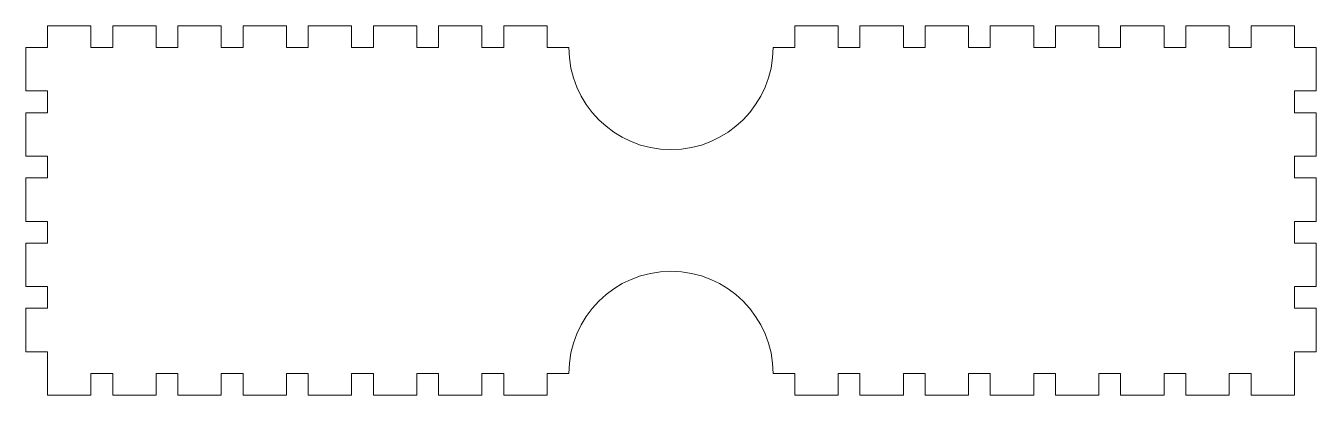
# Model space of a CAD drawing. Header units: millimetres. Extents: x -165 to 132, y -21 to 64.
import ezdxf

# ---------------------------------------------------------------- set-up
doc = ezdxf.new("R2010")
doc.units = ezdxf.units.MM

msp = doc.modelspace()

# ---------------------------------------------------------------- linework, layer by layer
at = {"color": 7, "linetype": 'Continuous', "lineweight": 15}
for p, q in [((-149.91, 64.36), (-159.91, 64.36)), ((-159.91, 59.36), (-159.91, 64.36)), ((-149.91, 59.36), (-149.91, 64.36)), ((-134.91, 64.36), (-144.91, 64.36)), ((-144.91, 64.36), (-144.91, 59.36)), ((-134.91, 59.36), (-134.91, 64.36)), ((-119.91, 64.36), (-129.91, 64.36)), ((-129.91, 64.36), (-129.91, 59.36)), ((-119.91, 59.36), (-119.91, 64.36)), ((-104.91, 64.36), (-114.91, 64.36)), ((-114.91, 64.36), (-114.91, 59.36)), ((-104.91, 59.36), (-104.91, 64.36)), ((-89.91, 64.36), (-99.91, 64.36)), ((-99.91, 64.36), (-99.91, 59.36)), ((-89.91, 59.36), (-89.91, 64.36)), ((-74.91, 64.36), (-84.91, 64.36)), ((-84.91, 64.36), (-84.91, 59.36)), ((-74.91, 59.36), (-74.91, 64.36)), ((-59.91, 64.36), (-69.91, 64.36)), ((-69.91, 64.36), (-69.91, 59.36)), ((-59.91, 59.36), (-59.91, 64.36)), ((-44.91, 64.36), (-54.91, 64.36)), ((-54.91, 64.36), (-54.91, 59.36)), ((-44.91, 59.36), (-44.91, 64.36)), ((22.09, 64.36), (12.09, 64.36)), ((12.09, 59.36), (12.09, 64.36)), ((22.09, 64.36), (22.09, 59.36)), ((37.09, 64.36), (27.09, 64.36)), ((27.09, 59.36), (27.09, 64.36)), ((37.09, 64.36), (37.09, 59.36)), ((52.09, 64.36), (42.09, 64.36)), ((42.09, 59.36), (42.09, 64.36)), ((52.09, 64.36), (52.09, 59.36)), ((67.09, 64.36), (57.09, 64.36)), ((57.09, 59.36), (57.09, 64.36)), ((67.09, 64.36), (67.09, 59.36)), ((82.09, 64.36), (72.09, 64.36)), ((72.09, 59.36), (72.09, 64.36)), ((82.09, 64.36), (82.09, 59.36)), ((97.09, 64.36), (87.09, 64.36)), ((87.09, 59.36), (87.09, 64.36)), ((97.09, 64.36), (97.09, 59.36)), ((112.09, 64.36), (102.09, 64.36)), ((102.09, 59.36), (102.09, 64.36)), ((112.09, 64.36), (112.09, 59.36)), ((127.09, 64.36), (117.09, 64.36)), ((117.09, 59.36), (117.09, 64.36)), ((127.09, 64.36), (127.09, 59.36)), ((-164.91, 59.36), (-159.91, 59.36)), ((-164.91, 59.36), (-164.91, 49.36)), ((-144.91, 59.36), (-149.91, 59.36)), ((-129.91, 59.36), (-134.91, 59.36)), ((-114.91, 59.36), (-119.91, 59.36)), ((-99.91, 59.36), (-104.91, 59.36)), ((-84.91, 59.36), (-89.91, 59.36)), ((-69.91, 59.36), (-74.91, 59.36)), ((-54.91, 59.36), (-59.91, 59.36)), ((-39.91, 59.36), (-44.91, 59.36)), ((7.09, 59.36), (12.09, 59.36)), ((22.09, 59.36), (27.09, 59.36)), ((37.09, 59.36), (42.09, 59.36)), ((52.09, 59.36), (57.09, 59.36)), ((67.09, 59.36), (72.09, 59.36)), ((82.09, 59.36), (87.09, 59.36)), ((97.09, 59.36), (102.09, 59.36)), ((112.09, 59.36), (117.09, 59.36)), ((127.09, 59.36), (132.09, 59.36)), ((132.09, 49.36), (132.09, 59.36)), ((-159.91, 49.36), (-164.91, 49.36)), ((-159.91, 44.36), (-159.91, 49.36)), ((127.09, 49.36), (127.09, 44.36)), ((132.09, 49.36), (127.09, 49.36)), ((-164.91, 44.36), (-159.91, 44.36)), ((-164.91, 44.36), (-164.91, 34.36)), ((127.09, 44.36), (132.09, 44.36)), ((132.09, 34.36), (132.09, 44.36)), ((-159.91, 34.36), (-164.91, 34.36)), ((-159.91, 29.36), (-159.91, 34.36)), ((127.09, 34.36), (127.09, 29.36)), ((132.09, 34.36), (127.09, 34.36)), ((-164.91, 29.36), (-159.91, 29.36)), ((-164.91, 29.36), (-164.91, 19.36)), ((127.09, 29.36), (132.09, 29.36)), ((132.09, 19.36), (132.09, 29.36)), ((-159.91, 19.36), (-164.91, 19.36)), ((-159.91, 14.36), (-159.91, 19.36)), ((127.09, 19.36), (127.09, 14.36)), ((132.09, 19.36), (127.09, 19.36)), ((-164.91, 14.36), (-159.91, 14.36)), ((-164.91, 14.36), (-164.91, 4.36)), ((127.09, 14.36), (132.09, 14.36)), ((132.09, 4.36), (132.09, 14.36)), ((-159.91, 4.36), (-164.91, 4.36)), ((-159.91, -0.64), (-159.91, 4.36)), ((127.09, 4.36), (127.09, -0.64)), ((132.09, 4.36), (127.09, 4.36)), ((-164.91, -0.64), (-159.91, -0.64)), ((-164.91, -0.64), (-164.91, -10.64)), ((127.09, -0.64), (132.09, -0.64)), ((132.09, -10.64), (132.09, -0.64)), ((-159.91, -10.64), (-164.91, -10.64)), ((-159.91, -20.64), (-159.91, -10.64)), ((127.09, -10.64), (127.09, -20.64)), ((132.09, -10.64), (127.09, -10.64)), ((-149.91, -15.64), (-149.91, -20.64)), ((-144.91, -15.64), (-149.91, -15.64)), ((-144.91, -20.64), (-144.91, -15.64)), ((-134.91, -15.64), (-134.91, -20.64)), ((-129.91, -15.64), (-134.91, -15.64)), ((-129.91, -20.64), (-129.91, -15.64)), ((-119.91, -15.64), (-119.91, -20.64)), ((-114.91, -15.64), (-119.91, -15.64)), ((-114.91, -20.64), (-114.91, -15.64)), ((-104.91, -15.64), (-104.91, -20.64)), ((-99.91, -15.64), (-104.91, -15.64)), ((-99.91, -20.64), (-99.91, -15.64)), ((-89.91, -15.64), (-89.91, -20.64)), ((-84.91, -15.64), (-89.91, -15.64)), ((-84.91, -20.64), (-84.91, -15.64)), ((-74.91, -15.64), (-74.91, -20.64)), ((-69.91, -15.64), (-74.91, -15.64)), ((-69.91, -20.64), (-69.91, -15.64)), ((-59.91, -15.64), (-59.91, -20.64)), ((-54.91, -15.64), (-59.91, -15.64)), ((-54.91, -20.64), (-54.91, -15.64)), ((-44.91, -15.64), (-44.91, -20.64)), ((-39.91, -15.64), (-44.91, -15.64)), ((7.09, -15.64), (12.09, -15.64)), ((12.09, -15.64), (12.09, -20.64)), ((22.09, -20.64), (22.09, -15.64)), ((22.09, -15.64), (27.09, -15.64)), ((27.09, -15.64), (27.09, -20.64)), ((37.09, -20.64), (37.09, -15.64)), ((37.09, -15.64), (42.09, -15.64)), ((42.09, -15.64), (42.09, -20.64)), ((52.09, -20.64), (52.09, -15.64)), ((52.09, -15.64), (57.09, -15.64)), ((57.09, -15.64), (57.09, -20.64)), ((67.09, -20.64), (67.09, -15.64)), ((67.09, -15.64), (72.09, -15.64)), ((72.09, -15.64), (72.09, -20.64)), ((82.09, -20.64), (82.09, -15.64)), ((82.09, -15.64), (87.09, -15.64)), ((87.09, -15.64), (87.09, -20.64)), ((97.09, -20.64), (97.09, -15.64)), ((97.09, -15.64), (102.09, -15.64)), ((102.09, -15.64), (102.09, -20.64)), ((112.09, -20.64), (112.09, -15.64)), ((112.09, -15.64), (117.09, -15.64)), ((117.09, -15.64), (117.09, -20.64)), ((-159.91, -20.64), (-149.91, -20.64)), ((-144.91, -20.64), (-134.91, -20.64)), ((-129.91, -20.64), (-119.91, -20.64)), ((-114.91, -20.64), (-104.91, -20.64)), ((-99.91, -20.64), (-89.91, -20.64)), ((-84.91, -20.64), (-74.91, -20.64)), ((-69.91, -20.64), (-59.91, -20.64)), ((-54.91, -20.64), (-44.91, -20.64)), ((12.09, -20.64), (22.09, -20.64)), ((27.09, -20.64), (37.09, -20.64)), ((42.09, -20.64), (52.09, -20.64)), ((57.09, -20.64), (67.09, -20.64)), ((72.09, -20.64), (82.09, -20.64)), ((87.09, -20.64), (97.09, -20.64)), ((102.09, -20.64), (112.09, -20.64)), ((117.09, -20.64), (127.09, -20.64))]:
    msp.add_line(p, q, dxfattribs=at)
for centre, start, end in [((-16.41, 59.36), 180, 0), ((-16.41, -15.64), 0, 180)]:
    msp.add_arc(centre, 23.5, start, end, dxfattribs=at)

doc.saveas('drawing.dxf')
